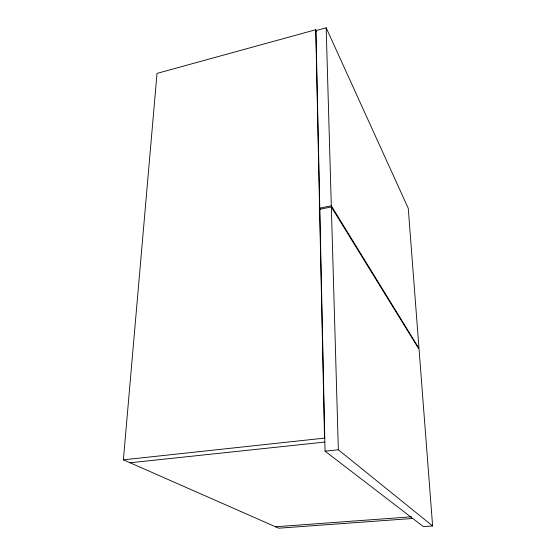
<?xml version="1.0" encoding="UTF-8"?>
<svg xmlns="http://www.w3.org/2000/svg" width="556" height="556" viewBox="0 0 556 556"><rect width="100%" height="100%" fill="white"/><g stroke="black" fill="none" stroke-linecap="round" stroke-linejoin="round"><path stroke-width="0.83" d="M412.489 518.484L278.785 528.2L123.383 459.833L157.021 73.399L315.745 29.739L316.44 31.212M326.17 27.8L331.306 205.803L418.995 348.424L408.243 208.271L326.17 27.8L315.947 30.608L319.79 208.132L320.729 209.591M319.79 208.132L331.306 205.803M331.341 206.957L319.811 209.278L325.051 451.152L423.373 526.608L432.617 525.969L419.064 349.3L331.341 206.957L338.347 449.783L432.617 525.969M123.383 459.833L324.523 438.114L315.745 29.739M130.062 462.773L324.558 442.089M325.051 451.152L338.347 449.783M275.54 526.775L411.329 516.816"/></g></svg>
